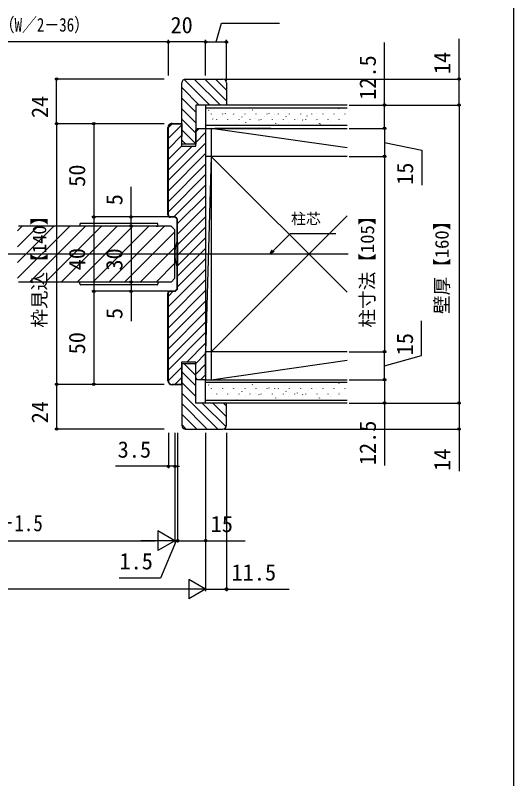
# Model space of a CAD drawing. Units: millimetres, scale not verified. Extents: x -525 to 525, y -783 to 779.
# Drawn here: x 257.5 to 525, y 14 to 424.1 of the extents above; entities that cross this region are included whole.
import ezdxf
from ezdxf.enums import TextEntityAlignment as Align

# ---------------------------------------------------------------- set-up
doc = ezdxf.new("R2010")
doc.units = ezdxf.units.MM
doc.header["$LTSCALE"] = 4
for name, color, linetype in [('0-5_YKK_12', 2, 'Continuous'), ('0-6_YKK_13', 4, 'Continuous'), ('0-8_YKK_D', 6, 'Continuous'), ('0-9_YKK_ZWAK', 7, 'Continuous'), ('0-A_YSS_K', 3, 'Continuous'), ('0-B_YSS_KE', 3, 'Continuous')]:
    doc.layers.add(name, color=color, linetype=linetype)
doc.styles.add('ＭＳ ゴシック', font='')
doc.styles.get('ＭＳ ゴシック').set_extended_font_data('MS Gothic')

msp = doc.modelspace()

# ---------------------------------------------------------------- linework, layer by layer
at = {"layer": '0-5_YKK_12'}
for p, q in [((258.715, 308.263), (261.272, 310.82)), ((258.715, 299.778), (269.757, 310.82)), ((258.715, 291.293), (278.242, 310.82)), ((258.715, 282.807), (286.728, 310.82)), ((341.153, 310.82), (259.303, 310.82)), ((265.213, 280.82), (295.213, 310.82)), ((273.698, 280.82), (303.698, 310.82)), ((282.183, 280.82), (312.183, 310.82)), ((290.669, 280.82), (320.669, 310.82)), ((299.154, 280.82), (329.154, 310.82)), ((307.639, 280.82), (337.639, 310.82)), ((316.125, 280.82), (343.153, 307.849)), ((341.153, 310.82), (343.153, 308.82)), ((343.153, 282.82), (343.153, 308.82)), ((436.153, 295.82), (-54.847, 295.82)), ((324.61, 280.82), (343.153, 299.364)), ((333.095, 280.82), (343.153, 290.879)), ((341.153, 280.82), (259.303, 280.82)), ((341.153, 280.82), (343.153, 282.82))]:
    msp.add_line(p, q, dxfattribs=at)
at = {"layer": '0-6_YKK_13'}
for p, q in [((292.216, 311.851), (292.153, 310.82)), ((333.591, 312.32), (292.715, 312.32)), ((334.153, 310.82), (334.09, 311.851)), ((333.155, 310.82), (334.153, 310.82)), ((344.653, 302.22), (344.373, 302.22)), ((344.653, 302.22), (344.653, 289.42)), ((344.373, 289.42), (344.653, 289.42)), ((292.216, 279.79), (292.153, 280.82)), ((333.591, 279.32), (292.715, 279.32)), ((334.153, 280.82), (334.09, 279.79))]:
    msp.add_line(p, q, dxfattribs=at)
for centre, radius, start, end in [((292.715, 311.82), 0.5, 90, 176.5), ((333.591, 311.82), 0.5, 3.5, 90), ((364.133, 295.82), 20.98, 162.8442, 197.1558), ((344.373, 301.92), 0.3, 90, 162.8442), ((344.373, 289.72), 0.3, 197.1558, 270), ((292.715, 279.82), 0.5, 183.5, 270), ((333.591, 279.82), 0.5, 270, 356.5)]:
    msp.add_arc(centre, radius, start, end, dxfattribs=at)
at = {"layer": '0-8_YKK_D'}
for p, q in [((339.653, 391.82), (339.653, 410.82)), ((339.653, 391.82), (339.653, 410.82)), ((359.653, 391.82), (359.653, 410.82)), ((359.653, 391.82), (359.653, 410.82)), ((370.853, 388.82), (370.853, 410.82)), ((339.653, 409.82), (200.653, 409.82)), ((359.653, 409.82), (339.653, 409.82)), ((359.653, 409.82), (370.853, 409.82)), ((337.453, 389.82), (278.653, 389.82)), ((279.653, 365.82), (279.653, 389.82)), ((369.853, 389.82), (496.653, 389.82)), ((436.653, 375.82), (496.653, 375.82)), ((436.653, 375.82), (456.653, 375.82)), ((436.653, 375.82), (496.653, 375.82)), ((495.653, 375.82), (495.653, 215.82)), ((337.453, 365.82), (278.653, 365.82)), ((337.453, 365.82), (278.653, 365.82)), ((279.653, 365.82), (279.653, 225.82)), ((337.453, 365.82), (298.653, 365.82)), ((299.653, 365.82), (299.653, 315.82)), ((436.653, 363.32), (456.653, 363.32)), ((436.653, 363.32), (456.653, 363.32)), ((455.653, 363.32), (455.653, 348.32)), ((436.75, 348.32), (456.653, 348.32)), ((436.75, 348.32), (456.653, 348.32)), ((455.653, 348.32), (455.653, 243.32)), ((337.453, 315.82), (298.653, 315.82)), ((339.653, 315.82), (298.653, 315.82)), ((299.653, 315.82), (299.653, 275.82)), ((337.453, 315.82), (318.653, 315.82)), ((337.453, 310.82), (318.653, 310.82)), ((319.653, 310.82), (319.653, 280.82)), ((337.453, 280.82), (318.653, 280.82)), ((339.653, 275.82), (298.653, 275.82)), ((337.453, 275.82), (298.653, 275.82)), ((299.653, 275.82), (299.653, 225.82)), ((337.453, 275.82), (318.653, 275.82)), ((436.75, 243.32), (456.653, 243.32)), ((436.75, 243.32), (456.599, 243.32)), ((455.599, 228.32), (455.599, 243.32)), ((337.453, 225.82), (278.653, 225.82)), ((337.453, 225.82), (278.653, 225.82)), ((279.653, 225.82), (279.653, 201.818)), ((337.453, 225.82), (298.653, 225.82)), ((436.653, 228.32), (456.599, 228.32)), ((436.653, 228.32), (456.653, 228.32)), ((436.653, 215.82), (496.653, 215.82)), ((436.653, 215.82), (456.653, 215.82)), ((436.653, 215.82), (496.653, 215.82)), ((337.453, 201.818), (278.653, 201.818)), ((369.853, 201.818), (496.653, 201.818)), ((339.653, 199.818), (339.653, 180.818)), ((343.153, 199.818), (343.153, 180.818)), ((343.153, 199.818), (343.153, 140.818)), ((343.153, 198.818), (343.153, 140.818)), ((344.653, 199.818), (344.653, 140.818)), ((344.653, 199.818), (344.653, 140.818)), ((359.653, 199.818), (359.653, 140.818)), ((359.653, 199.818), (359.653, 114.818)), ((359.653, 198.818), (359.653, 114.818)), ((370.853, 199.818), (370.853, 114.818)), ((339.653, 181.818), (311.326, 181.818)), ((343.153, 181.818), (339.653, 181.818)), ((343.153, 181.818), (345.703, 181.818)), ((343.153, 141.818), (334.06, 147.068)), ((334.06, 147.068), (334.06, 136.568)), ((181.153, 141.818), (332.653, 141.818)), ((343.153, 141.818), (324.967, 141.818)), ((343.153, 141.818), (334.06, 136.568)), ((343.153, 141.818), (340.603, 141.818)), ((344.653, 141.818), (343.153, 141.818)), ((344.653, 141.818), (343.153, 141.818)), ((344.653, 141.818), (347.203, 141.818)), ((359.653, 115.818), (350.56, 121.068)), ((350.56, 121.068), (350.56, 110.568)), ((349.153, 115.818), (22.153, 115.818)), ((359.653, 115.818), (341.467, 115.818)), ((359.653, 115.818), (350.56, 110.568))]:
    msp.add_line(p, q, dxfattribs=at)
for points in [[(365.253, 409.82), (368.253, 419.82), (399.253, 419.82)], [(495.653, 375.82), (495.653, 389.82), (495.653, 411.439)], [(455.653, 363.32), (455.653, 375.82), (455.653, 409.508)], [(455.653, 355.82), (475.653, 351.576), (475.653, 332.848)], [(319.653, 310.82), (319.653, 315.82), (319.653, 331.875)], [(394.068, 295.82), (395.871, 297.624), (405.177, 306.929), (429.569, 306.929)], [(396.354, 297.14), (394.068, 295.82), (395.388, 298.107)], [(319.653, 280.82), (319.653, 275.82), (319.653, 259.766)], [(455.599, 235.82), (475.599, 241.28), (475.599, 260.007)], [(455.653, 228.32), (455.653, 215.82), (455.653, 182.27)], [(495.653, 215.82), (495.653, 201.818), (495.653, 179.169)], [(343.903, 141.818), (335.524, 121.818), (313.251, 121.818)], [(344.653, 141.818), (359.653, 141.818), (380.931, 141.818)], [(359.653, 115.818), (370.853, 115.818), (404.403, 115.818)]]:
    msp.add_lwpolyline(points, dxfattribs=at)
for centre in [(339.653, 409.82), (339.653, 409.82), (359.653, 409.82), (359.653, 409.82), (370.853, 409.82), (279.653, 389.82), (495.653, 389.82), (455.653, 375.82), (495.653, 375.82), (495.653, 375.82), (279.653, 365.82), (279.653, 365.82), (299.653, 365.82), (455.653, 363.32), (455.653, 363.32), (455.653, 348.32), (455.653, 348.32), (299.653, 315.82), (299.653, 315.82), (319.653, 315.82), (319.653, 310.82), (319.653, 310.82), (319.653, 280.82), (319.653, 280.82), (299.653, 275.82), (299.653, 275.82), (319.653, 275.82), (455.599, 243.32), (455.653, 243.32), (279.653, 225.82), (279.653, 225.82), (299.653, 225.82), (455.599, 228.32), (455.653, 228.32), (455.653, 215.82), (495.653, 215.82), (495.653, 215.82), (279.653, 201.818), (495.653, 201.818), (339.653, 181.818), (343.153, 181.818), (344.653, 141.818), (344.653, 141.818), (359.653, 141.818), (370.853, 115.818)]:
    msp.add_circle(centre, 0.637, dxfattribs=at)
at = {"layer": '0-9_YKK_ZWAK'}
msp.add_lwpolyline([(-525, -783.3), (525, -783.3), (525, 746.7)], dxfattribs=at)
at = {"layer": '0-A_YSS_K'}
for p, q in [((348.067, 389.659), (361.905, 375.82)), ((353.562, 389.82), (367.562, 375.82)), ((359.219, 389.82), (370.853, 378.186)), ((364.876, 389.82), (370.853, 383.843)), ((346.853, 385.216), (356.249, 375.82)), ((346.853, 379.559), (354.353, 372.059)), ((346.853, 373.902), (354.353, 366.402)), ((359.653, 374.32), (435.653, 374.32)), ((361.618, 373.955), (361.611, 373.974)), ((365.62, 374.232), (365.62, 374.32)), ((371.6, 374.232), (371.6, 374.32)), ((377.58, 374.232), (377.58, 374.32)), ((383.56, 374.232), (383.56, 374.32)), ((384.291, 374.108), (384.284, 374.127)), ((384.801, 373.045), (384.69, 373.211)), ((389.54, 374.232), (389.54, 374.32)), ((395.52, 374.232), (395.52, 374.32)), ((401.5, 374.232), (401.5, 374.32)), ((406.964, 374.262), (406.958, 374.28)), ((407.48, 374.232), (407.48, 374.32)), ((413.46, 374.232), (413.46, 374.32)), ((419.44, 374.232), (419.44, 374.32)), ((425.42, 374.232), (425.42, 374.32)), ((431.311, 373.806), (431.2, 373.972)), ((431.4, 374.232), (431.4, 374.32)), ((361.341, 372.973), (361.231, 373.139)), ((362.87, 371.002), (362.87, 371.102)), ((368.818, 369.667), (368.811, 369.685)), ((368.85, 371.002), (368.85, 371.102)), ((370.348, 371.204), (370.238, 371.371)), ((374.076, 370.864), (374.069, 370.883)), ((374.83, 371.002), (374.83, 371.102)), ((379.067, 372.816), (379.06, 372.835)), ((379.354, 369.435), (379.244, 369.602)), ((380.81, 371.002), (380.81, 371.102)), ((386.79, 371.002), (386.79, 371.102)), ((391.491, 369.82), (391.485, 369.839)), ((392.77, 371.002), (392.77, 371.102)), ((393.807, 371.276), (393.697, 371.443)), ((396.749, 371.018), (396.743, 371.036)), ((398.75, 371.002), (398.75, 371.102)), ((401.74, 372.97), (401.733, 372.988)), ((402.813, 369.507), (402.703, 369.674)), ((404.73, 371.002), (404.73, 371.102)), ((410.71, 371.002), (410.71, 371.102)), ((414.165, 369.973), (414.158, 369.992)), ((416.69, 371.002), (416.69, 371.102)), ((419.423, 371.171), (419.416, 371.19)), ((422.67, 371.002), (422.67, 371.102)), ((424.413, 373.123), (424.407, 373.142)), ((428.65, 371.002), (428.65, 371.102)), ((434.63, 371.002), (434.63, 371.102)), ((339.653, 363.746), (341.728, 365.82)), ((339.653, 358.089), (346.653, 365.089)), ((346.853, 368.245), (354.353, 360.745)), ((362.87, 364.922), (362.87, 365.022)), ((363.594, 368.375), (363.587, 368.393)), ((365.62, 368.152), (365.62, 368.252)), ((368.85, 364.922), (368.85, 365.022)), ((371.6, 368.152), (371.6, 368.252)), ((374.83, 364.922), (374.83, 365.022)), ((376.019, 365.378), (376.012, 365.397)), ((377.58, 368.152), (377.58, 368.252)), ((380.81, 364.922), (380.81, 365.022)), ((381.276, 366.576), (381.27, 366.595)), ((383.56, 368.152), (383.56, 368.252)), ((386.267, 368.528), (386.26, 368.547)), ((386.79, 364.922), (386.79, 365.022)), ((388.361, 367.666), (388.25, 367.833)), ((389.54, 368.152), (389.54, 368.252)), ((392.77, 364.922), (392.77, 365.022)), ((395.52, 368.152), (395.52, 368.252)), ((397.367, 365.897), (397.257, 366.064)), ((398.692, 365.531), (398.685, 365.55)), ((398.75, 364.922), (398.75, 365.022)), ((401.5, 368.152), (401.5, 368.252)), ((403.95, 366.729), (403.943, 366.748)), ((404.73, 364.922), (404.73, 365.022)), ((407.48, 368.152), (407.48, 368.252)), ((408.94, 368.681), (408.934, 368.7)), ((410.71, 364.922), (410.71, 365.022)), ((411.82, 367.738), (411.709, 367.905)), ((413.46, 368.152), (413.46, 368.252)), ((416.69, 364.922), (416.69, 365.022)), ((419.44, 368.152), (419.44, 368.252)), ((420.826, 365.969), (420.716, 366.136)), ((421.365, 365.685), (421.359, 365.704)), ((422.67, 364.922), (422.67, 365.022)), ((425.42, 368.152), (425.42, 368.252)), ((426.623, 366.883), (426.616, 366.901)), ((428.65, 364.922), (428.65, 365.022)), ((431.4, 368.152), (431.4, 368.252)), ((431.614, 368.834), (431.607, 368.853)), ((434.63, 364.922), (434.63, 365.022)), ((346.853, 362.588), (354.353, 355.088)), ((354.353, 361.476), (356.198, 363.32)), ((354.353, 355.819), (359.653, 361.119)), ((435.653, 364.82), (359.653, 364.82)), ((359.653, 363.32), (435.653, 363.32)), ((362.653, 363.32), (362.653, 228.32)), ((435.653, 352.892), (362.653, 363.32)), ((394.653, 363.32), (364.653, 363.32)), ((339.653, 352.432), (346.653, 359.432)), ((346.853, 356.932), (348.964, 354.82)), ((359.653, 360.82), (359.653, 348.32)), ((339.653, 335.462), (359.653, 355.462)), ((339.653, 346.776), (346.698, 353.82)), ((339.653, 341.119), (352.355, 353.82)), ((339.653, 329.805), (359.653, 349.805)), ((362.653, 348.32), (359.653, 243.32)), ((435.653, 348.32), (359.653, 348.32)), ((435.653, 275.32), (362.653, 348.32)), ((339.653, 324.148), (359.653, 344.148)), ((339.653, 318.491), (359.653, 338.491)), ((342.639, 315.82), (359.653, 332.834)), ((344.653, 312.178), (359.653, 327.178)), ((344.653, 306.521), (359.653, 321.521)), ((344.653, 300.864), (359.653, 315.864)), ((435.653, 316.32), (362.653, 243.32)), ((344.653, 295.207), (359.653, 310.207)), ((344.653, 289.55), (359.653, 304.55)), ((344.653, 283.893), (359.653, 298.893)), ((344.653, 278.236), (359.653, 293.236)), ((339.653, 267.58), (359.653, 287.58)), ((339.653, 261.923), (359.653, 281.923)), ((339.653, 256.266), (359.653, 276.266)), ((339.653, 273.236), (342.237, 275.82)), ((339.653, 250.609), (359.653, 270.609)), ((339.653, 244.952), (359.653, 264.952)), ((339.653, 239.295), (359.653, 259.295)), ((339.653, 233.638), (359.653, 253.638)), ((349.492, 237.82), (359.653, 247.982)), ((354.353, 237.025), (359.653, 242.325)), ((359.653, 230.82), (359.653, 243.32)), ((435.653, 243.32), (359.653, 243.32)), ((362.653, 228.32), (435.653, 238.749)), ((339.653, 227.982), (346.653, 234.982)), ((348.173, 236.818), (354.353, 230.638)), ((353.83, 236.818), (354.353, 236.294)), ((354.353, 231.368), (359.653, 236.668)), ((346.853, 232.481), (354.353, 224.981)), ((356.963, 228.32), (359.653, 231.011)), ((343.149, 225.82), (346.653, 229.325)), ((346.853, 226.824), (354.353, 219.324)), ((359.653, 228.32), (435.653, 228.32)), ((435.653, 226.82), (359.653, 226.82)), ((361.341, 225.473), (361.231, 225.639)), ((361.618, 226.455), (361.611, 226.474)), ((364.653, 228.32), (394.653, 228.32)), ((365.62, 226.732), (365.62, 226.82)), ((371.6, 226.732), (371.6, 226.82)), ((377.58, 226.732), (377.58, 226.82)), ((383.56, 226.732), (383.56, 226.82)), ((384.291, 226.608), (384.284, 226.627)), ((384.801, 225.545), (384.69, 225.711)), ((389.54, 226.732), (389.54, 226.82)), ((395.52, 226.732), (395.52, 226.82)), ((401.5, 226.732), (401.5, 226.82)), ((406.964, 226.762), (406.958, 226.78)), ((407.48, 226.732), (407.48, 226.82)), ((413.46, 226.732), (413.46, 226.82)), ((419.44, 226.732), (419.44, 226.82)), ((424.413, 225.623), (424.407, 225.642)), ((425.42, 226.732), (425.42, 226.82)), ((431.311, 226.306), (431.2, 226.472)), ((431.4, 226.732), (431.4, 226.82)), ((362.87, 223.502), (362.87, 223.602)), ((368.818, 222.167), (368.811, 222.185)), ((368.85, 223.502), (368.85, 223.602)), ((370.348, 223.704), (370.238, 223.871)), ((374.076, 223.364), (374.069, 223.383)), ((374.83, 223.502), (374.83, 223.602)), ((379.067, 225.316), (379.06, 225.335)), ((379.354, 221.935), (379.244, 222.102)), ((380.81, 223.502), (380.81, 223.602)), ((386.79, 223.502), (386.79, 223.602)), ((391.491, 222.32), (391.485, 222.339)), ((392.77, 223.502), (392.77, 223.602)), ((393.807, 223.776), (393.697, 223.943)), ((396.749, 223.518), (396.743, 223.536)), ((398.75, 223.502), (398.75, 223.602)), ((401.74, 225.47), (401.733, 225.488)), ((402.813, 222.007), (402.703, 222.174)), ((404.73, 223.502), (404.73, 223.602)), ((410.71, 223.502), (410.71, 223.602)), ((414.165, 222.473), (414.158, 222.492)), ((416.69, 223.502), (416.69, 223.602)), ((419.423, 223.671), (419.416, 223.69)), ((422.67, 223.502), (422.67, 223.602)), ((428.65, 223.502), (428.65, 223.602)), ((434.63, 223.502), (434.63, 223.602)), ((346.853, 221.167), (366.203, 201.818)), ((362.87, 217.422), (362.87, 217.522)), ((363.594, 220.875), (363.587, 220.893)), ((365.62, 220.652), (365.62, 220.752)), ((368.85, 217.422), (368.85, 217.522)), ((371.6, 220.652), (371.6, 220.752)), ((374.83, 217.422), (374.83, 217.522)), ((376.019, 217.878), (376.012, 217.897)), ((377.58, 220.652), (377.58, 220.752)), ((380.81, 217.422), (380.81, 217.522)), ((381.276, 219.076), (381.27, 219.095)), ((383.56, 220.652), (383.56, 220.752)), ((386.267, 221.028), (386.26, 221.047)), ((386.79, 217.422), (386.79, 217.522)), ((388.361, 220.166), (388.25, 220.333)), ((389.54, 220.652), (389.54, 220.752)), ((392.77, 217.422), (392.77, 217.522)), ((395.52, 220.652), (395.52, 220.752)), ((397.367, 218.397), (397.257, 218.564)), ((398.692, 218.031), (398.685, 218.05)), ((398.75, 217.422), (398.75, 217.522)), ((401.5, 220.652), (401.5, 220.752)), ((403.95, 219.229), (403.943, 219.248)), ((404.73, 217.422), (404.73, 217.522)), ((407.48, 220.652), (407.48, 220.752)), ((408.94, 221.181), (408.934, 221.2)), ((410.71, 217.422), (410.71, 217.522)), ((411.82, 220.238), (411.709, 220.405)), ((413.46, 220.652), (413.46, 220.752)), ((416.69, 217.422), (416.69, 217.522)), ((419.44, 220.652), (419.44, 220.752)), ((420.826, 218.469), (420.716, 218.636)), ((421.365, 218.185), (421.359, 218.204)), ((422.67, 217.422), (422.67, 217.522)), ((425.42, 220.652), (425.42, 220.752)), ((426.623, 219.383), (426.616, 219.401)), ((428.65, 217.422), (428.65, 217.522)), ((431.4, 220.652), (431.4, 220.752)), ((431.614, 221.334), (431.607, 221.353)), ((434.63, 217.422), (434.63, 217.522)), ((346.853, 215.51), (360.546, 201.818)), ((357.859, 215.818), (370.678, 202.999)), ((359.653, 217.32), (435.653, 217.32)), ((363.516, 215.818), (370.853, 208.481)), ((369.173, 215.818), (370.853, 214.138)), ((346.853, 209.853), (354.889, 201.818)), ((346.853, 204.196), (349.232, 201.818))]:
    msp.add_line(p, q, dxfattribs=at)
for points in [[(435.653, 375.82), (359.653, 375.82), (359.653, 363.32)], [(435.653, 215.82), (359.653, 215.82), (359.653, 228.32)]]:
    msp.add_lwpolyline(points, dxfattribs=at)
at = {"layer": '0-B_YSS_KE'}
for p, q in [((348.853, 389.82), (368.853, 389.82)), ((346.853, 354.82), (346.853, 387.82)), ((339.453, 316.82), (339.453, 363.82)), ((339.653, 316.82), (339.653, 363.82)), ((342.653, 315.82), (340.653, 315.82)), ((342.653, 315.62), (340.653, 315.62)), ((344.453, 277.82), (344.453, 313.82)), ((344.653, 277.82), (344.653, 313.82)), ((339.453, 227.82), (339.453, 274.82)), ((339.653, 227.82), (339.653, 274.82)), ((340.653, 276.02), (342.653, 276.02)), ((340.653, 275.82), (342.653, 275.82)), ((346.853, 236.818), (346.853, 203.818)), ((348.853, 201.818), (368.853, 201.818))]:
    msp.add_line(p, q, dxfattribs=at)
for points in [[(370.853, 387.82), (370.853, 375.82), (354.353, 375.82), (354.353, 354.82), (346.853, 354.82)], [(341.653, 366.02), (346.853, 366.02), (346.853, 359.02), (346.653, 359.02)], [(341.653, 365.82), (346.653, 365.82), (346.653, 358.82), (346.653, 353.82), (354.353, 353.82), (354.353, 362.32), (355.353, 363.32), (359.653, 363.32)], [(359.653, 363.32), (359.653, 228.32), (355.353, 228.32), (354.353, 229.32), (354.353, 237.82), (346.653, 237.82), (346.653, 232.82), (346.653, 225.82), (341.653, 225.82)], [(370.853, 203.818), (370.853, 215.818), (354.353, 215.818), (354.353, 236.818), (346.853, 236.818)], [(346.653, 232.62), (346.853, 232.62), (346.853, 225.62), (341.653, 225.62)]]:
    msp.add_lwpolyline(points, dxfattribs=at)
for centre, radius, start, end in [((348.853, 387.82), 2, 90.00001, 179.99999), ((368.853, 387.82), 2, 0.00001, 89.99999), ((341.653, 363.82), 2.2, 89.99998, 180.00002), ((341.653, 363.82), 2, 90.00001, 179.99999), ((340.653, 316.82), 1.2, 180.00002, 270), ((340.653, 316.82), 1, 180.00001, 269.99999), ((342.653, 313.82), 2, 0.00001, 89.99999), ((342.653, 313.82), 1.8, 0, 89.99998), ((340.653, 274.82), 1.2, 89.99998, 180.00002), ((340.653, 274.82), 1, 90.00001, 179.99999), ((342.653, 277.82), 1.8, 270, 0), ((342.653, 277.82), 2, 270.00001, 359.99999), ((341.653, 227.82), 2.2, 180.00002, 270), ((341.653, 227.82), 2, 180.00001, 269.99999), ((348.853, 203.818), 2, 180.00001, 269.99999), ((368.853, 203.818), 2, 270.00001, 359.99999)]:
    msp.add_arc(centre, radius, start, end, dxfattribs=at)

# ---------------------------------------------------------------- texts
at = {"layer": '0-8_YKK_D', "style": 'ＭＳ ゴシック'}
for s, height, width, p in [('有効開口（W／2－36）', 7.331, 0.8, (217.131, 413.127)), ('DW＝W／2－1.5', 8.798, 0.85, (206.077, 144.295))]:
    msp.add_text(s, height=height, dxfattribs=dict(at, width=width)).set_placement(p, align=Align.BOTTOM_LEFT)
for s, height, p in [('20', 8.798, (340.79, 411.82)), ('柱芯', 5.865, (405.506, 310.137)), ('3.5', 8.798, (312.44, 183.818)), ('15', 8.798, (362.362, 143.818)), ('1.5', 8.798, (313.41, 123.818)), ('11.5', 8.798, (373.562, 117.818))]:
    msp.add_text(s, height=height, dxfattribs=at).set_placement(p, align=Align.BOTTOM_LEFT)
for s, height, p in [('14', 8.798, (493.653, 392.53)), ('12.5', 8.798, (453.653, 378.667)), ('24', 8.798, (277.653, 368.923)), ('50', 8.798, (297.653, 331.957)), ('15', 8.798, (473.653, 333.008)), ('5', 8.798, (317.653, 322.034)), ('枠見込【140】', 7.331, (276.29, 256.303)), ('柱寸法【105】', 7.331, (452.29, 256.36)), ('壁厚【160】', 7.331, (492.29, 263.605)), ('40', 8.798, (297.653, 287.093)), ('30', 8.798, (317.653, 286.957)), ('5', 8.798, (317.653, 260.88)), ('50', 8.798, (297.653, 241.957)), ('15', 8.798, (473.599, 241.439)), ('24', 8.798, (277.653, 204.921)), ('12.5', 8.798, (453.653, 182.43)), ('14', 8.798, (493.653, 179.328))]:
    msp.add_text(s, height=height, rotation=90, dxfattribs=at).set_placement(p, align=Align.BOTTOM_LEFT)

doc.saveas('drawing.dxf')
